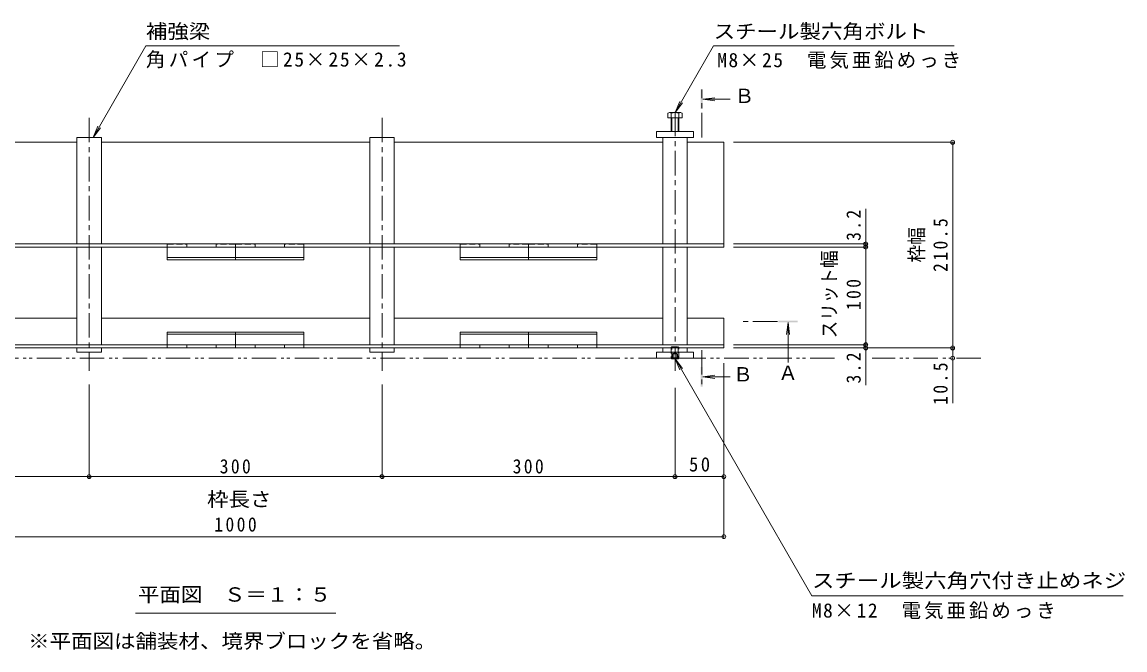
# Model space of a CAD drawing. Units: millimetres at full size, sheet at 1:5; some dimension numbers follow another scale. Extents: x -1680 to 1936, y -1318 to 1367.
# Drawn here: x -1037 to 92, y -37 to 606 of the extents above; entities that cross this region are included whole.
import ezdxf
from ezdxf.enums import TextEntityAlignment as Align

# ---------------------------------------------------------------- set-up
doc = ezdxf.new("R2010")
doc.units = ezdxf.units.MM
doc.header["$LTSCALE"] = 5
doc.header["$PDMODE"] = 32
doc.header["$PDSIZE"] = 4
for name, pattern in [('CHAIN1', [8, 5, -1, 1, -1]), ('DASHED1', [1.8, 1.2, -0.6]), ('DOUBLE_CHAIN1', [8.8, 5, -1, 0.6, -0.6, 0.6, -1])]:
    doc.linetypes.add(name, pattern=pattern)
for name, color, linetype, lineweight in [('4-0_通り芯', 7, 'Continuous', 9), ('4-3_寸法', 7, 'DASHED1', 9), ('4-4_文字', 7, 'Continuous', 9), ('4-5_建具', 7, 'Continuous', 9)]:
    doc.layers.add(name, color=color, linetype=linetype, lineweight=lineweight)
doc.styles.add('ＭＳ ゴシック', font='')
doc.styles.get('ＭＳ ゴシック').set_extended_font_data('MS Gothic')

msp = doc.modelspace()

# ---------------------------------------------------------------- linework, layer by layer
at = {"layer": '4-0_通り芯', "color": 2}
for p, q in [((-375.605, 512.217), (-375.605, 507.517)), ((-362.541, 512.817), (-373.741, 512.817)), ((-372.405, 512.217), (-372.405, 493.517)), ((-364.405, 493.517), (-364.405, 512.217)), ((-361.205, 507.517), (-361.205, 512.217)), ((-375.605, 507.517), (-361.205, 507.517)), ((-371.705, 507.517), (-371.705, 493.517)), ((-365.105, 493.517), (-365.105, 507.517)), ((-371.705, 261.001), (-372.221, 261.517)), ((-371.705, 261.517), (-371.705, 261.001)), ((-371.705, 261.001), (-365.105, 261.001)), ((-365.105, 261.517), (-365.105, 261.001)), ((-364.589, 261.517), (-365.105, 261.001))]:
    msp.add_line(p, q, dxfattribs=at)
at = {"layer": '4-0_通り芯', "color": 4, "linetype": 'CHAIN1'}
for p, q in [((-368.405, 248.608), (-368.405, 516.82)), ((-968.405, 507.517), (-968.405, 248.608)), ((-668.405, 507.517), (-668.405, 248.608))]:
    msp.add_line(p, q, dxfattribs=at)
at = {"layer": '4-0_通り芯'}
for p, q in [((-980.905, 378.417), (-980.905, 487.517)), ((-980.905, 487.517), (-955.905, 487.517)), ((-955.905, 487.517), (-955.905, 378.417)), ((-680.905, 378.417), (-680.905, 487.517)), ((-680.905, 487.517), (-655.905, 487.517)), ((-655.905, 487.517), (-655.905, 378.417)), ((-387.405, 493.517), (-387.405, 487.517)), ((-349.405, 493.517), (-387.405, 493.517)), ((-387.405, 487.517), (-349.405, 487.517)), ((-380.905, 378.417), (-380.905, 487.517)), ((-355.905, 487.517), (-355.905, 378.417)), ((-349.405, 487.517), (-349.405, 493.517)), ((-980.905, 482.517), (-1255.905, 482.517)), ((-680.905, 482.517), (-955.905, 482.517)), ((-380.905, 482.517), (-655.905, 482.517)), ((-318.405, 482.517), (-355.905, 482.517)), ((-318.405, 375.217), (-318.405, 482.517)), ((-380.905, 378.417), (-1318.405, 378.417)), ((-318.405, 375.217), (-1318.405, 375.217)), ((-980.905, 375.217), (-980.905, 275.217)), ((-955.905, 375.217), (-955.905, 275.217)), ((-680.905, 275.217), (-680.905, 375.217)), ((-655.905, 275.217), (-655.905, 375.217)), ((-380.905, 378.417), (-318.405, 378.417)), ((-380.905, 275.217), (-380.905, 375.217)), ((-355.905, 275.217), (-355.905, 375.217)), ((-980.905, 302.517), (-1255.905, 302.517)), ((-680.905, 302.517), (-955.905, 302.517)), ((-380.905, 302.517), (-655.905, 302.517)), ((-355.905, 302.517), (-318.405, 302.517)), ((-318.405, 272.017), (-318.405, 302.517)), ((-1318.405, 275.217), (-318.405, 275.217)), ((-380.905, 272.017), (-1318.405, 272.017)), ((-955.905, 272.017), (-955.905, 267.517)), ((-655.905, 272.017), (-655.905, 267.517)), ((-355.905, 272.017), (-380.905, 272.017)), ((-380.905, 267.517), (-380.905, 272.017)), ((-355.905, 272.017), (-355.905, 267.517)), ((-355.905, 272.017), (-318.405, 272.017)), ((-349.405, 267.517), (-387.405, 267.517)), ((-387.405, 261.517), (-387.405, 267.517))]:
    msp.add_line(p, q, dxfattribs=at)
at = {"layer": '4-0_通り芯', "color": 2, "linetype": 'DASHED1'}
for p, q in [((-371.705, 273.001), (-372.405, 272.301)), ((-372.405, 272.301), (-372.405, 261.701)), ((-372.405, 272.301), (-364.405, 272.301)), ((-371.705, 261.517), (-371.705, 273.001)), ((-371.705, 273.001), (-365.105, 273.001)), ((-365.105, 273.001), (-365.105, 261.517)), ((-364.405, 272.301), (-365.105, 273.001)), ((-364.405, 261.701), (-364.405, 272.301)), ((-372.405, 261.701), (-364.405, 261.701)), ((-372.405, 261.701), (-372.221, 261.517)), ((-370.905, 266.001), (-368.405, 267.444)), ((-370.905, 266.001), (-365.905, 266.001)), ((-370.905, 266.001), (-370.905, 261.001)), ((-370.405, 266.001), (-370.405, 261.001)), ((-365.905, 266.001), (-368.405, 267.444)), ((-366.405, 266.001), (-366.405, 261.001)), ((-365.905, 266.001), (-365.905, 261.001)), ((-364.405, 261.701), (-364.589, 261.517))]:
    msp.add_line(p, q, dxfattribs=at)
at = {"layer": '4-0_通り芯'}
for points in [[(-955.905, 267.517), (-980.905, 267.517), (-980.905, 272.017)], [(-655.905, 267.517), (-680.905, 267.517), (-680.905, 272.017)], [(-349.405, 267.517), (-349.405, 261.517), (-387.405, 261.517)]]:
    msp.add_lwpolyline(points, dxfattribs=at)
at = {"layer": '4-0_通り芯', "color": 2}
for centre, radius, start, end in [((-374.005, 510.441), 2.39, 47.9749, 132.0251), ((-368.405, 499.409), 13.418, 72.65606, 107.34394), ((-362.805, 510.441), 2.39, 47.9749, 132.0251)]:
    msp.add_arc(centre, radius, start, end, dxfattribs=at)
at = {"layer": '4-3_寸法'}
for p, q in [((-888.405, 377.717), (-888.405, 375.217)), ((-888.405, 377.717), (-888.405, 375.217)), ((-887.905, 378.217), (-868.905, 378.217)), ((-887.905, 378.217), (-868.905, 378.217)), ((-868.405, 377.717), (-868.405, 375.217)), ((-868.405, 377.717), (-868.405, 375.217)), ((-868.405, 375.217), (-838.405, 375.217)), ((-868.405, 375.217), (-838.405, 375.217)), ((-838.405, 377.717), (-838.405, 375.217)), ((-838.405, 377.717), (-838.405, 375.217)), ((-818.905, 378.217), (-837.905, 378.217)), ((-818.905, 378.217), (-837.905, 378.217)), ((-818.405, 377.717), (-818.405, 375.217)), ((-818.405, 377.717), (-818.405, 375.217)), ((-818.405, 377.717), (-818.405, 375.217)), ((-818.405, 377.717), (-818.405, 375.217)), ((-817.905, 378.217), (-798.905, 378.217)), ((-817.905, 378.217), (-798.905, 378.217)), ((-798.405, 377.717), (-798.405, 375.217)), ((-798.405, 377.717), (-798.405, 375.217)), ((-768.405, 375.217), (-798.405, 375.217)), ((-768.405, 375.217), (-798.405, 375.217)), ((-768.405, 377.717), (-768.405, 375.217)), ((-768.405, 377.717), (-768.405, 375.217)), ((-748.905, 378.217), (-767.905, 378.217)), ((-748.905, 378.217), (-767.905, 378.217)), ((-748.405, 377.717), (-748.405, 375.217)), ((-748.405, 377.717), (-748.405, 375.217)), ((-588.405, 377.717), (-588.405, 375.217)), ((-588.405, 377.717), (-588.405, 375.217)), ((-587.905, 378.217), (-568.905, 378.217)), ((-587.905, 378.217), (-568.905, 378.217)), ((-568.405, 377.717), (-568.405, 375.217)), ((-568.405, 377.717), (-568.405, 375.217)), ((-568.405, 375.217), (-538.405, 375.217)), ((-568.405, 375.217), (-538.405, 375.217)), ((-538.405, 377.717), (-538.405, 375.217)), ((-538.405, 377.717), (-538.405, 375.217)), ((-518.905, 378.217), (-537.905, 378.217)), ((-518.905, 378.217), (-537.905, 378.217)), ((-518.405, 377.717), (-518.405, 375.217)), ((-518.405, 377.717), (-518.405, 375.217)), ((-518.405, 377.717), (-518.405, 375.217)), ((-518.405, 377.717), (-518.405, 375.217)), ((-517.905, 378.217), (-498.905, 378.217)), ((-517.905, 378.217), (-498.905, 378.217)), ((-498.405, 377.717), (-498.405, 375.217)), ((-498.405, 377.717), (-498.405, 375.217)), ((-468.405, 375.217), (-498.405, 375.217)), ((-468.405, 375.217), (-498.405, 375.217)), ((-468.405, 377.717), (-468.405, 375.217)), ((-468.405, 377.717), (-468.405, 375.217)), ((-448.905, 378.217), (-467.905, 378.217)), ((-448.905, 378.217), (-467.905, 378.217)), ((-448.405, 377.717), (-448.405, 375.217)), ((-448.405, 377.717), (-448.405, 375.217)), ((-888.405, 272.717), (-888.405, 275.217)), ((-888.405, 272.717), (-888.405, 275.217)), ((-887.905, 272.217), (-868.905, 272.217)), ((-887.905, 272.217), (-868.905, 272.217)), ((-868.405, 275.217), (-838.405, 275.217)), ((-868.405, 272.717), (-868.405, 275.217)), ((-868.405, 275.217), (-838.405, 275.217)), ((-868.405, 272.717), (-868.405, 275.217)), ((-838.405, 272.717), (-838.405, 275.217)), ((-838.405, 272.717), (-838.405, 275.217)), ((-818.905, 272.217), (-837.905, 272.217)), ((-818.905, 272.217), (-837.905, 272.217)), ((-818.405, 272.717), (-818.405, 275.217)), ((-818.405, 272.717), (-818.405, 275.217)), ((-818.405, 272.717), (-818.405, 275.217)), ((-818.405, 272.717), (-818.405, 275.217)), ((-817.905, 272.217), (-798.905, 272.217)), ((-817.905, 272.217), (-798.905, 272.217)), ((-768.405, 275.217), (-798.405, 275.217)), ((-798.405, 272.717), (-798.405, 275.217)), ((-768.405, 275.217), (-798.405, 275.217)), ((-798.405, 272.717), (-798.405, 275.217)), ((-768.405, 272.717), (-768.405, 275.217)), ((-768.405, 272.717), (-768.405, 275.217)), ((-748.905, 272.217), (-767.905, 272.217)), ((-748.905, 272.217), (-767.905, 272.217)), ((-748.405, 272.717), (-748.405, 275.217)), ((-748.405, 272.717), (-748.405, 275.217)), ((-588.405, 272.717), (-588.405, 275.217)), ((-588.405, 272.717), (-588.405, 275.217)), ((-587.905, 272.217), (-568.905, 272.217)), ((-587.905, 272.217), (-568.905, 272.217)), ((-568.405, 275.217), (-538.405, 275.217)), ((-568.405, 272.717), (-568.405, 275.217)), ((-568.405, 275.217), (-538.405, 275.217)), ((-568.405, 272.717), (-568.405, 275.217)), ((-538.405, 272.717), (-538.405, 275.217)), ((-538.405, 272.717), (-538.405, 275.217)), ((-518.905, 272.217), (-537.905, 272.217)), ((-518.905, 272.217), (-537.905, 272.217)), ((-518.405, 272.717), (-518.405, 275.217)), ((-518.405, 272.717), (-518.405, 275.217)), ((-518.405, 272.717), (-518.405, 275.217)), ((-518.405, 272.717), (-518.405, 275.217)), ((-517.905, 272.217), (-498.905, 272.217)), ((-517.905, 272.217), (-498.905, 272.217)), ((-468.405, 275.217), (-498.405, 275.217)), ((-498.405, 272.717), (-498.405, 275.217)), ((-468.405, 275.217), (-498.405, 275.217)), ((-498.405, 272.717), (-498.405, 275.217)), ((-468.405, 272.717), (-468.405, 275.217)), ((-468.405, 272.717), (-468.405, 275.217)), ((-448.905, 272.217), (-467.905, 272.217)), ((-448.905, 272.217), (-467.905, 272.217)), ((-448.405, 272.717), (-448.405, 275.217)), ((-448.405, 272.717), (-448.405, 275.217))]:
    msp.add_line(p, q, dxfattribs=at)
at = {"layer": '4-3_寸法', "linetype": 'Continuous'}
for p, q in [((-888.405, 375.217), (-888.405, 362.217)), ((-888.405, 375.217), (-888.405, 362.217)), ((-818.405, 375.217), (-818.405, 362.217)), ((-818.405, 375.217), (-818.405, 362.217)), ((-818.405, 375.217), (-818.405, 362.217)), ((-818.405, 375.217), (-818.405, 362.217)), ((-748.405, 375.217), (-748.405, 362.217)), ((-748.405, 375.217), (-748.405, 362.217)), ((-588.405, 375.217), (-588.405, 362.217)), ((-588.405, 375.217), (-588.405, 362.217)), ((-518.405, 375.217), (-518.405, 362.217)), ((-518.405, 375.217), (-518.405, 362.217)), ((-518.405, 375.217), (-518.405, 362.217)), ((-518.405, 375.217), (-518.405, 362.217)), ((-448.405, 375.217), (-448.405, 362.217)), ((-448.405, 375.217), (-448.405, 362.217)), ((-818.405, 364.517), (-888.405, 364.517)), ((-818.405, 364.517), (-888.405, 364.517)), ((-818.405, 362.217), (-888.405, 362.217)), ((-818.405, 362.217), (-888.405, 362.217)), ((-818.405, 364.517), (-748.405, 364.517)), ((-818.405, 364.517), (-748.405, 364.517)), ((-818.405, 362.217), (-748.405, 362.217)), ((-818.405, 362.217), (-748.405, 362.217)), ((-518.405, 364.517), (-588.405, 364.517)), ((-518.405, 364.517), (-588.405, 364.517)), ((-518.405, 362.217), (-588.405, 362.217)), ((-518.405, 362.217), (-588.405, 362.217)), ((-518.405, 364.517), (-448.405, 364.517)), ((-518.405, 364.517), (-448.405, 364.517)), ((-518.405, 362.217), (-448.405, 362.217)), ((-518.405, 362.217), (-448.405, 362.217)), ((-818.405, 288.217), (-888.405, 288.217)), ((-888.405, 275.217), (-888.405, 288.217)), ((-818.405, 288.217), (-888.405, 288.217)), ((-888.405, 275.217), (-888.405, 288.217)), ((-818.405, 285.917), (-888.405, 285.917)), ((-818.405, 285.917), (-888.405, 285.917)), ((-818.405, 288.217), (-748.405, 288.217)), ((-818.405, 275.217), (-818.405, 288.217)), ((-818.405, 288.217), (-748.405, 288.217)), ((-818.405, 275.217), (-818.405, 288.217)), ((-818.405, 275.217), (-818.405, 288.217)), ((-818.405, 275.217), (-818.405, 288.217)), ((-818.405, 285.917), (-748.405, 285.917)), ((-818.405, 285.917), (-748.405, 285.917)), ((-748.405, 275.217), (-748.405, 288.217)), ((-748.405, 275.217), (-748.405, 288.217)), ((-518.405, 288.217), (-588.405, 288.217)), ((-588.405, 275.217), (-588.405, 288.217)), ((-518.405, 288.217), (-588.405, 288.217)), ((-588.405, 275.217), (-588.405, 288.217)), ((-518.405, 285.917), (-588.405, 285.917)), ((-518.405, 285.917), (-588.405, 285.917)), ((-518.405, 288.217), (-448.405, 288.217)), ((-518.405, 275.217), (-518.405, 288.217)), ((-518.405, 288.217), (-448.405, 288.217)), ((-518.405, 275.217), (-518.405, 288.217)), ((-518.405, 275.217), (-518.405, 288.217)), ((-518.405, 275.217), (-518.405, 288.217)), ((-518.405, 285.917), (-448.405, 285.917)), ((-518.405, 285.917), (-448.405, 285.917)), ((-448.405, 275.217), (-448.405, 288.217)), ((-448.405, 275.217), (-448.405, 288.217))]:
    msp.add_line(p, q, dxfattribs=at)
at = {"layer": '4-3_寸法'}
for centre, start, end in [((-887.905, 377.717), 90, 180), ((-887.905, 377.717), 90, 180), ((-868.905, 377.717), 0, 90), ((-868.905, 377.717), 0, 90), ((-837.905, 377.717), 90, 180), ((-837.905, 377.717), 90, 180), ((-818.905, 377.717), 0, 90), ((-818.905, 377.717), 0, 90), ((-817.905, 377.717), 90, 180), ((-817.905, 377.717), 90, 180), ((-798.905, 377.717), 0, 90), ((-798.905, 377.717), 0, 90), ((-767.905, 377.717), 90, 180), ((-767.905, 377.717), 90, 180), ((-748.905, 377.717), 0, 90), ((-748.905, 377.717), 0, 90), ((-587.905, 377.717), 90, 180), ((-587.905, 377.717), 90, 180), ((-568.905, 377.717), 0, 90), ((-568.905, 377.717), 0, 90), ((-537.905, 377.717), 90, 180), ((-537.905, 377.717), 90, 180), ((-518.905, 377.717), 0, 90), ((-518.905, 377.717), 0, 90), ((-517.905, 377.717), 90, 180), ((-517.905, 377.717), 90, 180), ((-498.905, 377.717), 0, 90), ((-498.905, 377.717), 0, 90), ((-467.905, 377.717), 90, 180), ((-467.905, 377.717), 90, 180), ((-448.905, 377.717), 0, 90), ((-448.905, 377.717), 0, 90), ((-887.905, 272.717), 180, 270), ((-887.905, 272.717), 180, 270), ((-868.905, 272.717), 270, 0), ((-868.905, 272.717), 270, 0), ((-837.905, 272.717), 180, 270), ((-837.905, 272.717), 180, 270), ((-818.905, 272.717), 270, 0), ((-818.905, 272.717), 270, 0), ((-817.905, 272.717), 180, 270), ((-817.905, 272.717), 180, 270), ((-798.905, 272.717), 270, 0), ((-798.905, 272.717), 270, 0), ((-767.905, 272.717), 180, 270), ((-767.905, 272.717), 180, 270), ((-748.905, 272.717), 270, 0), ((-748.905, 272.717), 270, 0), ((-587.905, 272.717), 180, 270), ((-587.905, 272.717), 180, 270), ((-568.905, 272.717), 270, 0), ((-568.905, 272.717), 270, 0), ((-537.905, 272.717), 180, 270), ((-537.905, 272.717), 180, 270), ((-518.905, 272.717), 270, 0), ((-518.905, 272.717), 270, 0), ((-517.905, 272.717), 180, 270), ((-517.905, 272.717), 180, 270), ((-498.905, 272.717), 270, 0), ((-498.905, 272.717), 270, 0), ((-467.905, 272.717), 180, 270), ((-467.905, 272.717), 180, 270), ((-448.905, 272.717), 270, 0), ((-448.905, 272.717), 270, 0)]:
    msp.add_arc(centre, 0.5, start, end, dxfattribs=at)
at = {"layer": '4-4_文字'}
for p, q in [((-82.533, 482.517), (-308.405, 482.517)), ((-84.033, 482.517), (-84.033, 272.017)), ((-173.022, 414.513), (-173.022, 233.739)), ((-171.522, 378.417), (-308.405, 378.417)), ((-171.522, 375.217), (-308.405, 375.217)), ((-171.522, 275.217), (-308.405, 275.217)), ((-82.533, 272.017), (-308.405, 272.017)), ((-84.033, 272.017), (-84.033, 215.579)), ((-318.405, 138.81), (-318.405, 256.517)), ((-318.405, 77.31), (-318.405, 256.517)), ((-968.405, 138.81), (-968.405, 234.437)), ((-668.405, 138.81), (-668.405, 234.437)), ((-368.405, 138.81), (-368.405, 231)), ((-1268.405, 140.31), (-968.405, 140.31)), ((-968.405, 140.31), (-668.405, 140.31)), ((-668.405, 140.31), (-368.405, 140.31)), ((-318.405, 140.31), (-368.405, 140.31)), ((-318.405, 78.81), (-1318.405, 78.81))]:
    msp.add_line(p, q, dxfattribs=at)
for p in [(-84.033, 482.517), (-173.022, 378.417), (-173.022, 375.217), (-173.022, 275.217), (-173.022, 272.017), (-84.033, 272.017), (-84.033, 261.517), (-968.405, 140.31), (-668.405, 140.31), (-368.405, 140.31), (-318.405, 140.31), (-318.405, 78.81)]:
    msp.add_point(p, dxfattribs=at)
at = {"layer": '4-5_建具'}
for p, q in [((-910.308, 581.278), (-964.441, 487.517)), ((-910.308, 581.278), (-650.526, 581.278)), ((-368.405, 512.817), (-328.879, 581.279)), ((-328.879, 581.279), (-82.505, 581.279)), ((-368.405, 512.817), (-363.621, 524.365)), ((-368.405, 512.817), (-360.796, 522.734)), ((-959.657, 499.065), (-964.441, 487.517)), ((-956.831, 497.434), (-964.441, 487.517)), ((-368.405, 261.017), (-228.226, 18.219)), ((-368.405, 261.001), (-363.621, 249.453)), ((-368.405, 261.001), (-360.796, 251.084)), ((-228.226, 18.219), (90.721, 18.219)), ((-921.088, 0.403), (-715.723, 0.403))]:
    msp.add_line(p, q, dxfattribs=at)
at = {"layer": '4-5_建具', "color": 4, "linetype": 'CHAIN1'}
for p, q in [((-341.064, 487.517), (-341.064, 536.517)), ((-263.541, 299.067), (-303.541, 299.067)), ((-341.064, 269.786), (-341.064, 232.394))]:
    msp.add_line(p, q, dxfattribs=at)
at = {"layer": '4-5_建具', "color": 4}
for p, q in [((-340.064, 526.517), (-327.671, 528.148)), ((-340.064, 526.517), (-312.064, 526.517)), ((-340.064, 526.517), (-327.671, 524.885)), ((-252.646, 298.067), (-254.278, 285.674)), ((-252.646, 298.067), (-251.014, 285.674)), ((-252.646, 298.067), (-252.646, 256.997)), ((-340.064, 242.394), (-327.671, 244.025)), ((-340.064, 242.394), (-312.064, 242.394)), ((-340.064, 242.394), (-327.671, 240.762))]:
    msp.add_line(p, q, dxfattribs=at)
at = {"layer": '4-5_建具', "color": 2, "linetype": 'DOUBLE_CHAIN1'}
for p, q in [((-1549.887, 261.517), (-203.975, 261.517)), ((-55.081, 261.517), (-166.635, 261.517))]:
    msp.add_line(p, q, dxfattribs=at)
at = {"layer": '4-5_建具', "color": 4}
for points in [[(-340.064, 536.517), (-342.064, 536.517), (-340.064, 516.517), (-342.064, 516.517)], [(-242.646, 300.067), (-262.646, 300.067), (-242.646, 298.067), (-262.646, 298.067)], [(-342.064, 232.394), (-340.064, 232.394), (-342.064, 252.394), (-340.064, 252.394)]]:
    msp.add_solid(points, dxfattribs=at)

# ---------------------------------------------------------------- texts
at = {"layer": '4-4_文字', "color": 2, "style": 'ＭＳ ゴシック', "width": 0.9}
for s, p in [('枠幅', (-109.313, 359.517)), ('スリット幅', (-198.663, 281.821))]:
    msp.add_text(s, height=14.66, rotation=90, dxfattribs=at).set_placement(p, align=Align.BOTTOM_LEFT)
at = {"layer": '4-4_文字', "color": 2, "style": 'ＭＳ ゴシック', "width": 1.1}
msp.add_text('枠長さ', height=14.66, dxfattribs=at).set_placement((-847.615, 105.352), align=Align.BOTTOM_LEFT)
at = {"layer": '4-4_文字', "color": 2, "char_height": 14.66, "attachment_point": 7, "rotation": 90, "style": 'ＭＳ ゴシック'}
for s, insert in [('\\T1.27;\\W0.9;3.2', (-178.022, 381.589)), ('\\T1.28;\\W0.9;210.5', (-89.033, 349.767)), ('\\T1.27;\\W0.9;100', (-178.022, 310.767)), ('\\T1.27;\\W0.9;3.2', (-178.022, 235.589)), ('\\T1.28;\\W0.9;10.5', (-89.033, 213.684))]:
    msp.add_mtext(s, dxfattribs=dict(at, insert=insert))
at = {"layer": '4-4_文字', "color": 2, "char_height": 14.66, "attachment_point": 7, "style": 'ＭＳ ゴシック'}
for s, insert in [('\\T1.27;\\W0.95;50', (-354.03, 145.31)), ('\\T1.27;\\W0.9;300', (-834.655, 143.31)), ('\\T1.27;\\W0.9;300', (-534.655, 143.31)), ('\\T1.28;\\W0.9;1000', (-840.28, 83.81))]:
    msp.add_mtext(s, dxfattribs=dict(at, insert=insert))
at = {"layer": '4-5_建具', "color": 2, "style": 'ＭＳ ゴシック'}
for s, width, p in [('補強梁', 1.1, (-910.308, 584.278)), ('スチール製六角ボルト', 1.1, (-328.879, 584.279)), ('スチール製六角穴付き止めネジ', 1.15, (-228.226, 22.219)), ('平面図\u3000Ｓ＝１：５', 1.1, (-918.405, 7.903)), ('※平面図は舗装材、境界ブロックを省略。', 1.1, (-1030.905, -39.791))]:
    msp.add_text(s, height=14.66, dxfattribs=dict(at, width=width)).set_placement(p, align=Align.BOTTOM_LEFT)
for s, p in [('Ｂ', (-307.376, 518.271)), ('Ｂ', (-308.865, 233.286)), ('Ａ', (-262.646, 234.861))]:
    msp.add_text(s, height=14.66, dxfattribs=at).set_placement(p, align=Align.BOTTOM_LEFT)
at = {"layer": '4-5_建具', "color": 2, "char_height": 14.66, "attachment_point": 7, "style": 'ＭＳ ゴシック'}
for s, insert in [('\\T1.17;角パイプ\u3000□25×25×2.3', (-910.308, 558.278)), ('\\T1.15;M8×25\u3000電気亜鉛めっき', (-325.122, 557.603)), ('\\T1.15;M8×12\u3000電気亜鉛めっき', (-228.226, -5.781))]:
    msp.add_mtext(s, dxfattribs=dict(at, insert=insert))

doc.saveas('drawing.dxf')
